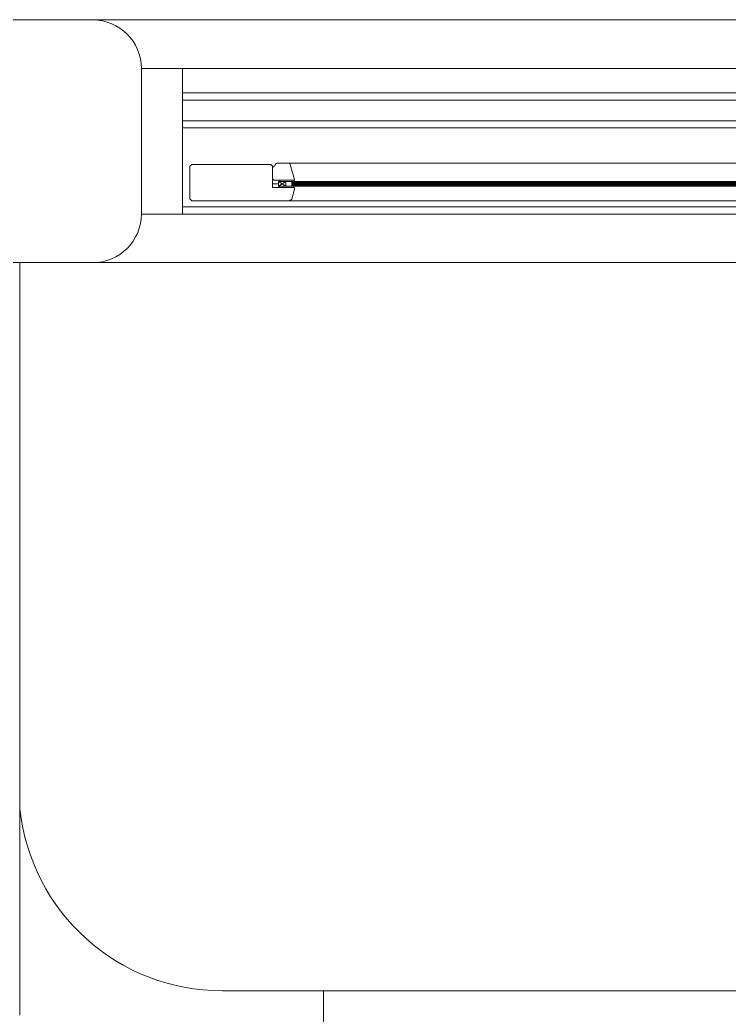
# Model space of a CAD drawing. Header units: metres. Extents: x -232 to 581, y 30 to 789.
# Drawn here: x 106.716 to 107.3, y 607.316 to 608.136 of the extents above; entities that cross this region are included whole.
import ezdxf

# ---------------------------------------------------------------- set-up
doc = ezdxf.new("R2010")
doc.units = ezdxf.units.M
for name, color, linetype, lineweight in [('A-DOOR', 35, 'Continuous', 5), ('A-WALL', 250, 'Continuous', 20), ('baños', 140, 'Continuous', 0), ('cristales', 131, 'Continuous', 0), ('muros bajitos', 252, 'Continuous', 5)]:
    doc.layers.add(name, color=color, linetype=linetype, lineweight=lineweight)
doc.layers.add('PISO', color=7, linetype='Continuous', lineweight=5, true_color=0xe6e6e6)
doc.styles.get("Standard").update_dxf_attribs({"font": 'arial.ttf'})

# ---------------------------------------------------------------- blocks, each defined once
blk = doc.blocks.new('20.03.2026 LN 09 SEGUNDO NIVEL ARQ')
at = {"layer": 'A-DOOR', "color": 5}
for p, q in [((83.00596, -42.49863), (85.73595, -42.49862)), ((83.04596, -42.65867), (83.04596, -42.53859)), ((83.07996, -42.53859), (83.04596, -42.53859)), ((83.07996, -42.53859), (83.07996, -42.65867)), ((83.07996, -42.53859), (85.66196, -42.53859)), ((83.07996, -42.53859), (83.07996, -42.65859)), ((83.07996, -42.55867), (85.66196, -42.55867)), ((83.07996, -42.56467), (85.66196, -42.56467)), ((83.61196, -42.58167), (83.07996, -42.58167)), ((83.61196, -42.58767), (83.07996, -42.58767)), ((83.08746, -42.61767), (83.08596, -42.61917)), ((83.08596, -42.61917), (83.08596, -42.64617)), ((83.15246, -42.61767), (83.08746, -42.61767)), ((83.15396, -42.61917), (83.15246, -42.61767)), ((83.15396, -42.63667), (83.15396, -42.61917)), ((83.59873, -42.61667), (83.16719, -42.61667)), ((83.15896, -42.63567), (83.16496, -42.63167)), ((83.15896, -42.63167), (83.16496, -42.63567)), ((83.15396, -42.63367), (83.15896, -42.63367)), ((83.15396, -42.63367), (83.15896, -42.63367)), ((83.17146, -42.63667), (83.15396, -42.63667)), ((83.16995, -42.64621), (83.17196, -42.63817)), ((83.17196, -42.63717), (83.17146, -42.63667)), ((83.17196, -42.63817), (83.17196, -42.63717)), ((83.08596, -42.64617), (83.08746, -42.64767)), ((83.08746, -42.64767), (83.16809, -42.64767)), ((83.16809, -42.64767), (83.16995, -42.64621)), ((83.16809, -42.64767), (83.59783, -42.64767)), ((83.07996, -42.65267), (85.66196, -42.65267)), ((83.07996, -42.65867), (83.04596, -42.65867)), ((83.07996, -42.65867), (85.66196, -42.65867)), ((83.00596, -42.69863), (85.73596, -42.69862))]:
    blk.add_line(p, q, dxfattribs=at)
blk.add_lwpolyline([(83.15611, -42.61817, -0.341999), (83.15417, -42.61967), (83.15396, -42.62), (83.15396, -42.62967), (83.15496, -42.63067), (83.17196, -42.63067), (83.17196, -42.63017), (83.16864, -42.61778, 0.339454), (83.16719, -42.61667), (83.15804, -42.61667, 0.341999)], format="xyb", close=True, dxfattribs=at)
for points in [[(83.15896, -42.63567), (83.16496, -42.63567), (83.16496, -42.63167), (83.15896, -42.63167)], [(83.15896, -42.63167), (83.60696, -42.63167), (83.60696, -42.63567), (83.15896, -42.63567)], [(83.15896, -42.63567), (83.60696, -42.63567), (83.60696, -42.63167), (83.15896, -42.63167)], [(83.17146, -42.63167), (83.15946, -42.63167), (83.15946, -42.63067), (83.17146, -42.63067)], [(83.16496, -42.63567), (83.16996, -42.63567), (83.16996, -42.63167), (83.16496, -42.63167)], [(83.15396, -42.63367), (83.15896, -42.63367), (83.15896, -42.63367), (83.15396, -42.63367)], [(83.17146, -42.63667), (83.15946, -42.63667), (83.15946, -42.63567), (83.17146, -42.63567)]]:
    blk.add_lwpolyline(points, close=True, dxfattribs=at)
at = {"layer": 'A-WALL', "color": 5}
for p, q in [((82.73595, -42.49862), (83.00596, -42.49863)), ((83.04596, -42.53863), (83.04596, -42.65863)), ((83.00595, -42.69863), (82.69595, -42.69863)), ((82.94593, -42.69862), (82.94593, -42.96862))]:
    blk.add_line(p, q, dxfattribs=at)
for centre, start, end in [((83.00596, -42.53863), 0, 89.99904), ((83.00596, -42.65863), 269.99069, 0)]:
    blk.add_arc(centre, 0.04, start, end, dxfattribs=at)
at = {"layer": 'baños', "color": 5}
blk.add_line((85.62943, -43.29863), (83.11249, -43.29863), dxfattribs=at)
blk.add_arc((83.11249, -43.13116), 0.16747, 185.97121, 270, dxfattribs=at)
at = {"layer": 'cristales', "color": 5, "const_width": 0.004}
blk.add_lwpolyline([(83.16996, -42.63367), (83.59596, -42.63367)], dxfattribs=at)
at = {"layer": 'muros bajitos', "color": 5}
blk.add_line((82.94593, -42.96862), (82.94593, -43.31863), dxfattribs=at)
at = {"layer": 'PISO', "color": 5}
blk.add_line((83.19593, -43.29863), (83.19593, -44.89863), dxfattribs=at)
at = {"layer": 'baños', "color": 5, "linetype": 'Continuous', "flags": 8}
for tag, p in [('MODELNUMBER', (83.78129, -42.91752, 0)), ('TRADENAME', (83.78129, -42.91756, 0)), ('PRODUCT', (83.78129, -42.9176, 0)), ('MATERIAL', (83.78129, -42.91764, 0)), ('MODELNUMBER', (84.95603, -42.91752, 0)), ('TRADENAME', (84.95603, -42.91756, 0)), ('MATERIAL', (84.95603, -42.91764, 0)), ('PRODUCT', (84.95603, -42.9176, 0))]:
    blk.add_attdef(tag, p, '', height=0.0000254, rotation=180.00008, dxfattribs=at)
at = {"layer": 'baños', "color": 5, "linetype": 'Continuous'}
for tag, p, rotation in [('MODELNUMBER', (85.8912, -56.99337), 180.00008), ('TRADENAME', (85.89116, -56.99332), 180.00008), ('MATERIAL', (85.89139, -56.99324), 180.00008), ('PRODUCT', (85.89139, -56.99328), 180.00008), ('MODELNUMBER', (86.60077, -56.99337), 179.99992), ('TRADENAME', (86.60077, -56.99332), 179.99992), ('MATERIAL', (86.60077, -56.99324), 179.99992), ('PRODUCT', (86.60077, -56.99328), 179.99992)]:
    blk.add_attdef(tag, p, '', height=0.0000254, rotation=rotation, dxfattribs=at)

msp = doc.modelspace()

# ---------------------------------------------------------------- block references
at = {"color": 1}
msp.add_blockref('20.03.2026 LN 09 SEGUNDO NIVEL ARQ', (23.76983, 650.63423), dxfattribs=at)

doc.saveas('drawing.dxf')
